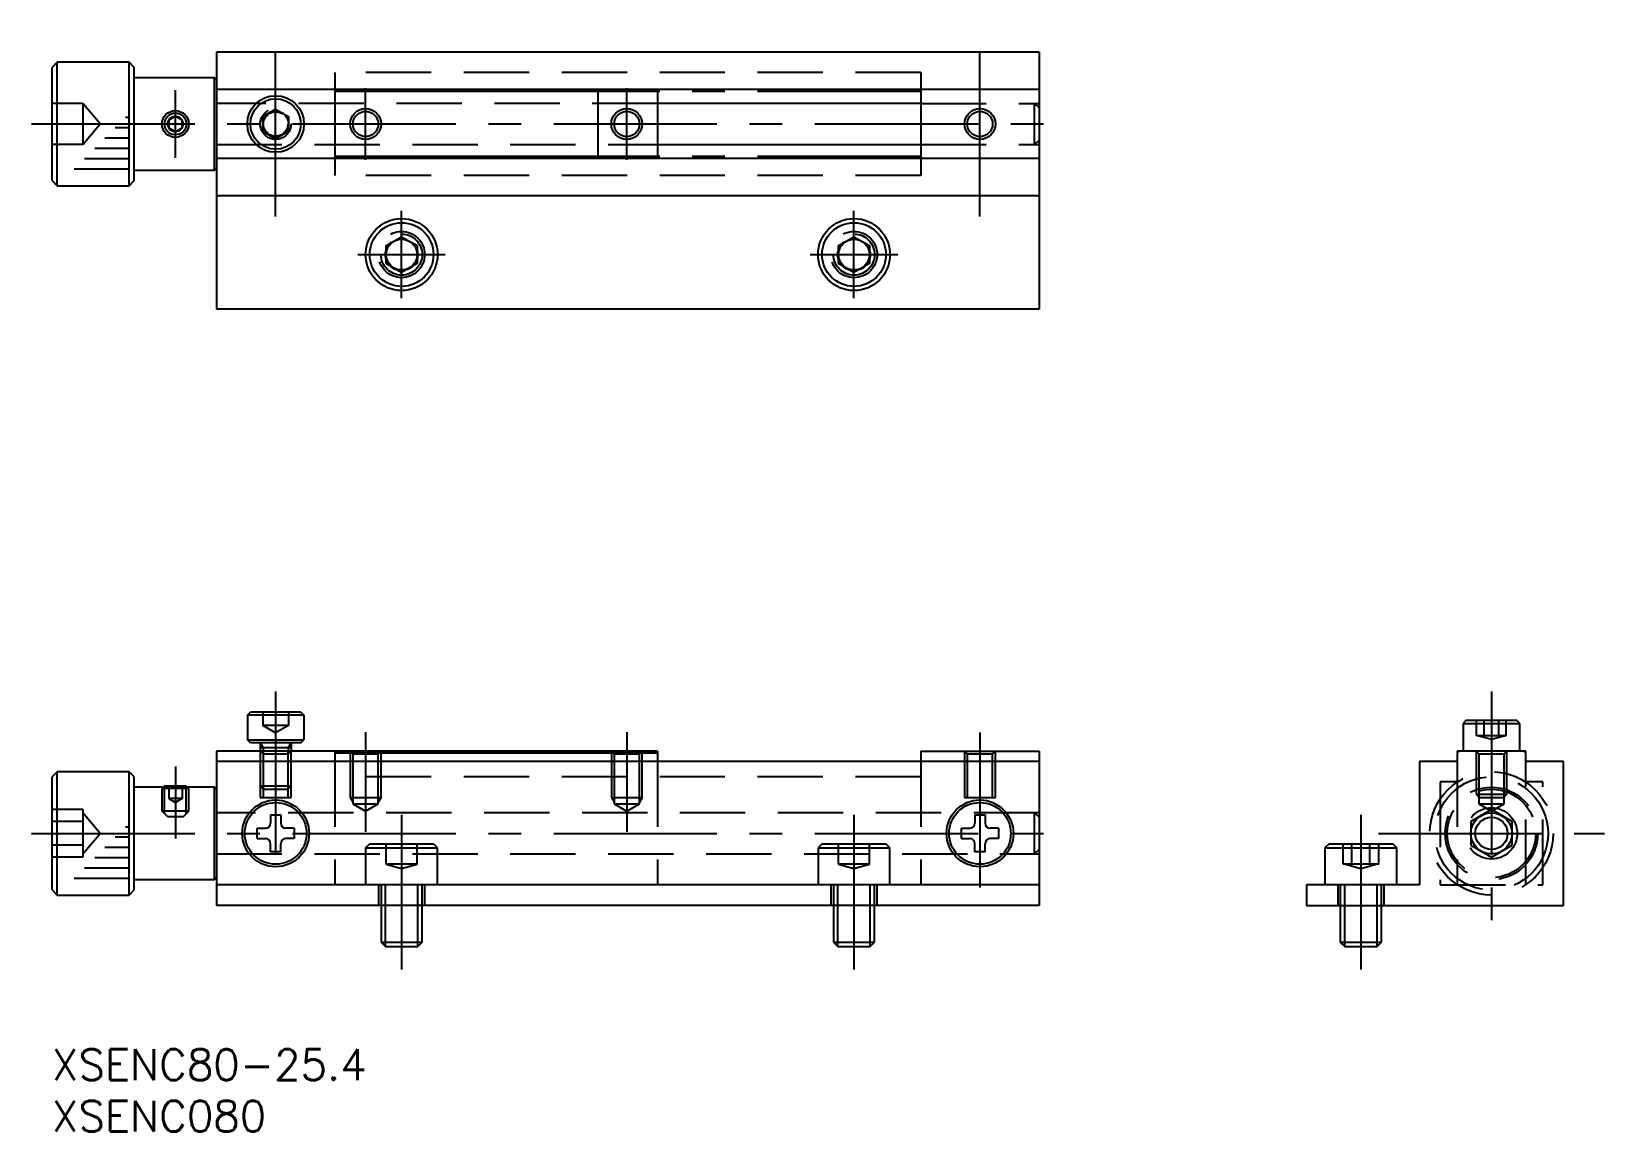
# Model space of a CAD drawing. Extents: x -2 to 151, y -8 to 99.
import ezdxf

# ---------------------------------------------------------------- set-up
doc = ezdxf.new("R2010")
doc.units = 0
doc.header["$LTSCALE"] = 0.5
for name, pattern in [('CENTER', [50.8, 31.75, -6.35, 6.35, -6.35]), ('DASHED', [19.05, 12.7, -6.35]), ('PHANTOM', [63.5, 31.75, -6.35, 6.35, -6.35, 6.35, -6.35])]:
    doc.linetypes.add(name, pattern=pattern)
doc.layers.get('0').update_dxf_attribs({"linetype": 'CONTINUOUS'})
for name, color, linetype in [('MSM_CENTER', 1, 'CENTER'), ('MSM_CONTINUOUS', 7, 'CONTINUOUS'), ('MSM_DASHED', 4, 'DASHED'), ('MSM_IMAGINARY', 6, 'PHANTOM'), ('MSM_NARROW', 5, 'CONTINUOUS'), ('MSM_PART_NUMBER', 7, 'CONTINUOUS')]:
    doc.layers.add(name, color=color, linetype=linetype)
doc.styles.get("Standard").update_dxf_attribs({"font": 'txt.shx', "height": 3, "bigfont": 'bigfont.shx'})

msp = doc.modelspace()

# ---------------------------------------------------------------- linework, layer by layer
for p, q in [((20.25, 29.8), (20.25, 29)), ((23.25, 29.33), (20.25, 29.33)), ((23.25, 29.8), (23.25, 29))]:
    msp.add_line(p, q)
at = {"layer": 'MSM_CENTER'}
for p, q in [((21.75, 81), (21.75, 99)), ((90.25, 81), (90.25, 99)), ((30.5, 86.5), (30.5, 93.5)), ((55.9, 86.5), (55.9, 93.5)), ((12, 86.7), (12, 93.3)), ((-2, 90), (98.12, 90)), ((34, 73.05), (34, 81.55)), ((78, 73.05), (78, 81.55)), ((29.75, 77.3), (38.25, 77.3)), ((73.75, 77.3), (82.25, 77.3)), ((21.75, 34.8), (21.75, 15.75)), ((140, 34.8), (140, 12.41)), ((30.5, 30.83), (30.5, 21.15)), ((55.9, 30.83), (55.9, 21.15)), ((90.25, 30.8), (90.25, 15.75)), ((12, 27.5), (12, 20.5)), ((34, 22.8), (34, 7.75)), ((78, 22.8), (78, 7.75)), ((127.3, 22.8), (127.3, 7.75)), ((-2, 21), (98.3, 21)), ((129, 21), (151, 21))]:
    msp.add_line(p, q, dxfattribs=at)
at = {"layer": 'MSM_CONTINUOUS'}
for p, q in [((96, 97), (16, 97)), ((16, 97), (16, 72)), ((96, 97), (96, 72)), ((0.5, 96), (0, 95.5)), ((0, 84.5), (0, 95.5)), ((7.5, 96), (0.5, 96)), ((0.5, 84), (0.5, 96)), ((8, 95.5), (7.5, 96)), ((7.5, 84), (7.5, 96)), ((8, 84.5), (8, 95.5)), ((15.8, 94.5), (8, 94.5)), ((16, 94.3), (15.8, 94.5)), ((15.8, 85.5), (15.8, 94.5)), ((96, 93.35), (16, 93.35)), ((27.5, 93.35), (27.5, 86.65)), ((58.9, 93.35), (58.9, 86.65)), ((84.5, 93.35), (84.5, 86.65)), ((58.9, 93.15), (27.5, 93.15)), ((84.5, 92), (58.9, 92)), ((12, 90.75), (11.35, 90.38)), ((11.35, 90.38), (11.35, 89.62)), ((12.65, 90.38), (12, 90.75)), ((12.65, 89.62), (12.65, 90.38)), ((20.5, 90.72), (21.75, 91.44)), ((20.5, 89.28), (20.5, 90.72)), ((21.75, 91.44), (23, 90.72)), ((23, 90.72), (23, 89.28)), ((11.35, 89.62), (12, 89.25)), ((12, 89.25), (12.65, 89.62)), ((21.75, 88.56), (20.5, 89.28)), ((23, 89.28), (21.75, 88.56)), ((58.9, 88), (84.5, 88)), ((15.8, 85.5), (16, 85.7)), ((96, 86.65), (16, 86.65)), ((58.9, 86.85), (27.5, 86.85)), ((0, 84.5), (0.5, 84)), ((7.5, 84), (8, 84.5)), ((8, 85.5), (15.8, 85.5)), ((0.5, 84), (7.5, 84)), ((96, 83), (16, 83)), ((32.5, 78.17), (34, 79.03)), ((32.5, 76.43), (32.5, 78.17)), ((34, 79.03), (35.5, 78.17)), ((35.5, 78.17), (35.5, 76.43)), ((76.5, 78.17), (78, 79.03)), ((76.5, 76.43), (76.5, 78.17)), ((78, 79.03), (79.5, 78.17)), ((79.5, 78.17), (79.5, 76.43)), ((34, 75.57), (32.5, 76.43)), ((35.5, 76.43), (34, 75.57)), ((78, 75.57), (76.5, 76.43)), ((79.5, 76.43), (78, 75.57)), ((96, 72), (16, 72)), ((19, 32.5), (19.3, 32.8)), ((24.5, 32.5), (19, 32.5)), ((19, 32.5), (19, 30.1)), ((24.2, 32.8), (19.3, 32.8)), ((24.2, 32.8), (24.5, 32.5)), ((24.5, 32.5), (24.5, 30.1)), ((137.55, 32), (137.25, 31.7)), ((137.25, 31.7), (137.25, 29)), ((137.25, 31.7), (142.75, 31.7)), ((137.55, 32), (142.45, 32)), ((142.75, 31.7), (142.45, 32)), ((142.75, 29), (142.75, 31.7)), ((19, 30.1), (24.5, 30.1)), ((19.3, 29.8), (19, 30.1)), ((24.2, 29.8), (19.3, 29.8)), ((24.2, 29.8), (24.5, 30.1)), ((16, 29), (16, 14)), ((58.9, 29), (16, 29)), ((96, 28), (16, 28)), ((27.5, 29), (27.5, 28)), ((58.9, 28.8), (27.5, 28.8)), ((58.9, 29), (58.9, 28)), ((84.5, 29), (96, 29)), ((84.5, 29), (84.5, 28)), ((96, 29), (96, 14)), ((133, 28), (133, 16)), ((136.65, 28), (133, 28)), ((143.35, 29), (136.65, 29)), ((136.65, 29), (136.65, 28)), ((143.35, 28), (143.35, 29)), ((147, 28), (143.35, 28)), ((147, 14), (147, 28)), ((0.5, 27), (0, 26.5)), ((0, 15.5), (0, 26.5)), ((7.5, 27), (0.5, 27)), ((0.5, 15), (0.5, 27)), ((8, 26.5), (7.5, 27)), ((7.5, 15), (7.5, 27)), ((8, 15.5), (8, 26.5)), ((15.8, 25.5), (8, 25.5)), ((10.94, 25.6), (10.84, 25.5)), ((13.06, 25.6), (10.94, 25.6)), ((13.06, 25.6), (13.16, 25.5)), ((16, 25.3), (15.8, 25.5)), ((15.8, 16.5), (15.8, 25.5)), ((19.95, 20.5), (19.95, 21.5)), ((19.95, 21.5), (20.75, 21.5)), ((21.25, 22.8), (22.25, 22.8)), ((21.25, 22.8), (21.25, 22)), ((22.25, 22.8), (22.25, 22)), ((23.55, 21.5), (22.75, 21.5)), ((23.55, 21.5), (23.55, 20.5)), ((88.45, 21.5), (89.25, 21.5)), ((88.45, 20.5), (88.45, 21.5)), ((89.75, 22.8), (90.75, 22.8)), ((89.75, 22.8), (89.75, 22)), ((90.75, 22.8), (90.75, 22)), ((92.05, 21.5), (91.25, 21.5)), ((92.05, 21.5), (92.05, 20.5)), ((19.95, 20.5), (20.75, 20.5)), ((21.25, 19.2), (21.25, 20)), ((22.25, 19.2), (22.25, 20)), ((23.55, 20.5), (22.75, 20.5)), ((30.9, 20), (30.5, 19.6)), ((30.9, 20), (37.1, 20)), ((37.5, 19.6), (37.1, 20)), ((74.9, 20), (74.5, 19.6)), ((74.9, 20), (81.1, 20)), ((81.5, 19.6), (81.1, 20)), ((88.45, 20.5), (89.25, 20.5)), ((89.75, 19.2), (89.75, 20)), ((90.75, 19.2), (90.75, 20)), ((92.05, 20.5), (91.25, 20.5)), ((124.2, 20), (123.8, 19.6)), ((124.2, 20), (130.4, 20)), ((130.8, 19.6), (130.4, 20)), ((22.25, 19.2), (21.25, 19.2)), ((30.5, 19.6), (30.5, 16)), ((30.5, 19.6), (37.5, 19.6)), ((37.5, 16), (37.5, 19.6)), ((74.5, 19.6), (74.5, 16)), ((74.5, 19.6), (81.5, 19.6)), ((81.5, 16), (81.5, 19.6)), ((90.75, 19.2), (89.75, 19.2)), ((123.8, 19.6), (123.8, 16)), ((123.8, 19.6), (130.8, 19.6)), ((130.8, 16), (130.8, 19.6)), ((0, 15.5), (0.5, 15)), ((7.5, 15), (8, 15.5)), ((8, 16.5), (15.8, 16.5)), ((15.8, 16.5), (16, 16.7)), ((96, 16), (16, 16)), ((122, 16), (122, 14)), ((133, 16), (122, 16)), ((0.5, 15), (7.5, 15)), ((96, 14), (16, 14)), ((32, 14), (32, 10.43)), ((36, 10.43), (36, 14)), ((76, 14), (76, 10.43)), ((80, 10.43), (80, 14)), ((122, 14), (147, 14)), ((125.3, 14), (125.3, 10.43)), ((129.3, 10.43), (129.3, 14)), ((32, 10.43), (32.43, 10)), ((32, 10.43), (36, 10.43)), ((32.43, 10), (35.57, 10)), ((35.57, 10), (36, 10.43)), ((76, 10.43), (76.43, 10)), ((76, 10.43), (80, 10.43)), ((76.43, 10), (79.57, 10)), ((79.57, 10), (80, 10.43)), ((125.3, 10.43), (125.73, 10)), ((125.3, 10.43), (129.3, 10.43)), ((125.73, 10), (128.87, 10)), ((128.87, 10), (129.3, 10.43))]:
    msp.add_line(p, q, dxfattribs=at)
for centre, radius in [((21.75, 90), 2.75), ((21.75, 90), 2.45), ((12, 90), 1.3), ((12, 90), 0.751), ((21.75, 90), 1.25), ((30.5, 90), 1.23), ((55.9, 90), 1.23), ((90.25, 90), 1.23), ((34, 77.3), 3.5), ((34, 77.3), 3.1), ((78, 77.3), 3.5), ((78, 77.3), 3.1), ((34, 77.3), 1.5), ((78, 77.3), 1.5), ((21.75, 21), 3.25), ((21.75, 21), 3), ((90.25, 21), 3.25), ((90.25, 21), 3), ((140, 21), 2), ((140, 21), 1.57)]:
    msp.add_circle(centre, radius, dxfattribs=at)
for centre, start, end in [((20.75, 22), 270, 0), ((22.75, 22), 180, 270), ((89.25, 22), 270, 0), ((91.25, 22), 180, 270), ((20.75, 20), 0, 90), ((22.75, 20), 90, 180), ((89.25, 20), 0, 90), ((91.25, 20), 90, 180)]:
    msp.add_arc(centre, 0.5, start, end, dxfattribs=at)
at = {"layer": 'MSM_DASHED'}
for p, q in [((27.5, 95), (27.5, 93.35)), ((84.5, 95), (27.5, 95)), ((84.5, 95), (84.5, 93.35)), ((3, 92), (0, 92)), ((3, 92), (3, 88)), ((4.68, 90), (3, 92)), ((58.9, 92), (16, 92)), ((84.5, 92), (96, 92)), ((95.57, 88), (95.57, 92)), ((96, 91.57), (95.57, 92)), ((3, 88), (4.68, 90)), ((3, 88), (0, 88)), ((16, 88), (58.9, 88)), ((84.5, 88), (96, 88)), ((95.57, 88), (96, 88.43)), ((27.5, 86.65), (27.5, 85)), ((84.5, 86.65), (84.5, 85)), ((84.5, 85), (27.5, 85)), ((20.51, 32.8), (20.51, 31.5)), ((22.99, 32.8), (22.99, 31.5)), ((21.75, 30.78), (20.51, 31.5)), ((22.99, 31.5), (20.51, 31.5)), ((22.99, 31.5), (21.75, 30.78)), ((138.56, 30.5), (138.56, 32)), ((139.28, 30.5), (139.28, 32)), ((140.72, 30.5), (140.72, 32)), ((141.44, 30.5), (141.44, 32)), ((141.44, 30.5), (138.56, 30.5)), ((138.75, 30.5), (140, 30.17)), ((140, 30.17), (141.25, 30.5)), ((20.25, 29), (20.25, 24.5)), ((20.25, 29), (20.52, 28.73)), ((20.52, 29), (20.52, 24.5)), ((20.52, 28.73), (22.98, 28.73)), ((22.98, 28.73), (23.25, 29)), ((22.98, 24.5), (22.98, 29)), ((23.25, 24.5), (23.25, 29)), ((27.5, 28), (27.5, 16)), ((29, 29), (29.27, 28.73)), ((29, 29), (29, 24.5)), ((29.27, 28.73), (31.73, 28.73)), ((29.27, 28.73), (29.27, 23.86)), ((31.73, 28.73), (32, 29)), ((31.73, 23.86), (31.73, 28.73)), ((32, 24.5), (32, 29)), ((54.4, 29), (54.67, 28.73)), ((54.4, 29), (54.4, 24.5)), ((54.67, 28.73), (57.13, 28.73)), ((54.67, 28.73), (54.67, 23.86)), ((57.13, 28.73), (57.4, 29)), ((57.13, 23.86), (57.13, 28.73)), ((57.4, 24.5), (57.4, 29)), ((58.9, 28), (58.9, 16)), ((84.5, 28), (84.5, 16)), ((88.75, 29), (88.75, 24.5)), ((89.02, 28.73), (88.75, 29)), ((89.02, 28.73), (91.48, 28.73)), ((89.02, 28.73), (89.02, 24.5)), ((91.48, 28.73), (91.75, 29)), ((91.48, 24.5), (91.48, 28.73)), ((91.75, 24.5), (91.75, 29)), ((136.85, 29), (136.65, 28.8)), ((136.65, 28), (136.65, 16)), ((138.5, 29), (138.5, 24.81)), ((138.5, 29), (138.77, 28.73)), ((138.77, 28.73), (141.23, 28.73)), ((138.77, 28.73), (138.77, 23.86)), ((141.23, 28.73), (141.5, 29)), ((141.23, 23.86), (141.23, 28.73)), ((141.5, 24.81), (141.5, 29)), ((143.35, 28.8), (143.15, 29)), ((143.35, 16), (143.35, 28)), ((84.5, 26.5), (27.5, 26.5)), ((10.84, 25.5), (10.7, 25.36)), ((13.3, 25.36), (10.7, 25.36)), ((10.7, 23.15), (10.7, 25.36)), ((10.94, 22.91), (10.94, 25.5)), ((11.35, 25.6), (11.35, 24.4)), ((12.65, 25.6), (12.65, 24.4)), ((13.06, 22.91), (13.06, 25.5)), ((13.16, 25.5), (13.3, 25.36)), ((13.3, 23.15), (13.3, 25.36)), ((20.25, 25.61), (23.25, 25.61)), ((20.25, 25.61), (20.56, 25.3)), ((20.25, 24.5), (23.25, 24.5)), ((20.56, 25.3), (22.94, 25.3)), ((22.94, 25.3), (23.25, 25.61)), ((29, 24.5), (32, 24.5)), ((29, 24.5), (29.27, 24.03)), ((32, 24.5), (31.73, 24.03)), ((54.4, 24.5), (57.4, 24.5)), ((54.4, 24.5), (54.67, 24.03)), ((57.4, 24.5), (57.13, 24.03)), ((88.75, 24.5), (91.75, 24.5)), ((136.65, 26), (135, 26)), ((135, 26), (135, 16)), ((138.5, 24.81), (141.5, 24.81)), ((138.5, 24.81), (138.81, 24.5)), ((138.77, 24.5), (141.23, 24.5)), ((141.19, 24.5), (141.5, 24.81)), ((145, 26), (143.35, 26)), ((145, 16), (145, 26)), ((3, 23.31), (0, 23.31)), ((3, 23.31), (3, 18.69)), ((4.68, 21), (3, 23)), ((11.25, 22.6), (10.7, 23.15)), ((13.3, 23.15), (10.7, 23.15)), ((12.65, 24.4), (11.35, 24.4)), ((11.35, 24.4), (12, 24.02)), ((12.65, 24.4), (12, 24.02)), ((12.75, 22.6), (13.3, 23.15)), ((96, 23), (16, 23)), ((29.27, 23.86), (31.73, 23.86)), ((29.27, 23.86), (30.5, 23.15)), ((30.5, 23.15), (31.73, 23.86)), ((54.67, 23.86), (57.13, 23.86)), ((54.67, 23.86), (55.9, 23.15)), ((55.9, 23.15), (57.13, 23.86)), ((95.57, 19), (95.57, 23)), ((96, 22.57), (95.57, 23)), ((140, 23.31), (138, 22.15)), ((138.77, 23.86), (141.23, 23.86)), ((138.77, 23.86), (140, 23.15)), ((140, 23.15), (141.23, 23.86)), ((142, 22.15), (140, 23.31)), ((3, 22.15), (0, 22.15)), ((12.75, 22.6), (11.25, 22.6)), ((138, 22.15), (138, 19.85)), ((142, 19.85), (142, 22.15)), ((3, 19), (4.68, 21)), ((32.5, 18), (32.5, 20)), ((35.5, 18), (35.5, 20)), ((76.5, 18), (76.5, 20)), ((79.5, 18), (79.5, 20)), ((125.57, 18), (125.57, 20)), ((126.43, 18), (126.43, 20)), ((128.17, 18), (128.17, 20)), ((129.03, 18), (129.03, 20)), ((3, 19.85), (0, 19.85)), ((3, 18.69), (0, 18.69)), ((16, 19), (96, 19)), ((95.57, 19), (96, 19.43)), ((138, 19.85), (140, 18.69)), ((140, 18.69), (142, 19.85)), ((35.5, 18), (32.5, 18)), ((32.5, 18), (34, 17.6)), ((34, 17.6), (35.5, 18)), ((79.5, 18), (76.5, 18)), ((76.5, 18), (78, 17.6)), ((78, 17.6), (79.5, 18)), ((129.03, 18), (125.57, 18)), ((125.8, 18), (127.3, 17.6)), ((127.3, 17.6), (128.8, 18)), ((31.75, 16), (31.75, 14)), ((32, 16), (32, 14)), ((32.43, 14), (32.43, 16)), ((35.57, 14), (35.57, 16)), ((36, 14), (36, 16)), ((36.25, 14), (36.25, 16)), ((75.75, 16), (75.75, 14)), ((76, 16), (76, 14)), ((76.43, 14), (76.43, 16)), ((79.57, 14), (79.57, 16)), ((80, 14), (80, 16)), ((80.25, 14), (80.25, 16)), ((125.05, 16), (125.05, 14)), ((125.3, 16), (125.3, 14)), ((125.73, 14), (125.73, 16)), ((128.87, 14), (128.87, 16)), ((129.3, 14), (129.3, 16)), ((129.55, 14), (129.55, 16)), ((135, 16), (145, 16))]:
    msp.add_line(p, q, dxfattribs=at)
for centre, radius in [((21.75, 90), 1.5), ((21.75, 90), 1.23), ((21.75, 90), 1.19), ((34, 77.3), 2.25), ((34, 77.3), 2), ((34, 77.3), 1.57), ((78, 77.3), 2.25), ((78, 77.3), 2), ((78, 77.3), 1.57), ((140, 21), 6), ((140, 21), 5.5), ((140, 21), 4.5), ((140, 21), 4.3), ((140, 21), 2.5)]:
    msp.add_circle(centre, radius, dxfattribs=at)
at = {"layer": 'MSM_IMAGINARY'}
for p, q in [((53.1, 93.35), (53.1, 86.65)), ((84.5, 93.15), (53.1, 93.15)), ((84.5, 86.85), (53.1, 86.85))]:
    msp.add_line(p, q, dxfattribs=at)
at = {"layer": 'MSM_NARROW'}
for p, q in [((7.15, 90.65), (7.5, 90.65)), ((6.15, 89.65), (7.5, 89.65)), ((4.15, 87.65), (7.5, 87.65)), ((5.15, 88.65), (7.5, 88.65)), ((3.15, 86.65), (7.5, 86.65)), ((2.15, 85.65), (7.5, 85.65)), ((20.25, 29.8), (20.52, 29.33)), ((20.52, 29.33), (20.52, 29)), ((23.25, 29.8), (22.98, 29.33)), ((22.98, 29.33), (22.98, 29)), ((10.94, 25.6), (10.94, 25.5)), ((13.06, 25.6), (13.06, 25.5)), ((7.15, 21.65), (7.5, 21.65)), ((6.15, 20.65), (7.5, 20.65)), ((4.15, 18.65), (7.5, 18.65)), ((5.15, 19.65), (7.5, 19.65)), ((3.15, 17.65), (7.5, 17.65)), ((2.15, 16.65), (7.5, 16.65)), ((32.43, 10), (32.43, 14)), ((35.57, 10), (35.57, 14)), ((76.43, 10), (76.43, 14)), ((79.57, 10), (79.57, 14)), ((125.73, 10), (125.73, 14)), ((128.87, 10), (128.87, 14))]:
    msp.add_line(p, q, dxfattribs=at)
for centre, radius in [((12, 90), 1.06), ((30.5, 90), 1.5), ((55.9, 90), 1.5), ((90.25, 90), 1.5)]:
    msp.add_circle(centre, radius, dxfattribs=at)

# ---------------------------------------------------------------- texts
at = {"layer": 'MSM_PART_NUMBER'}
for s, p in [('XSENC80-25.4', (0, -3)), ('XSENC080', (0, -8))]:
    msp.add_text(s, height=3, dxfattribs=at).set_placement(p)

doc.saveas('drawing.dxf')
